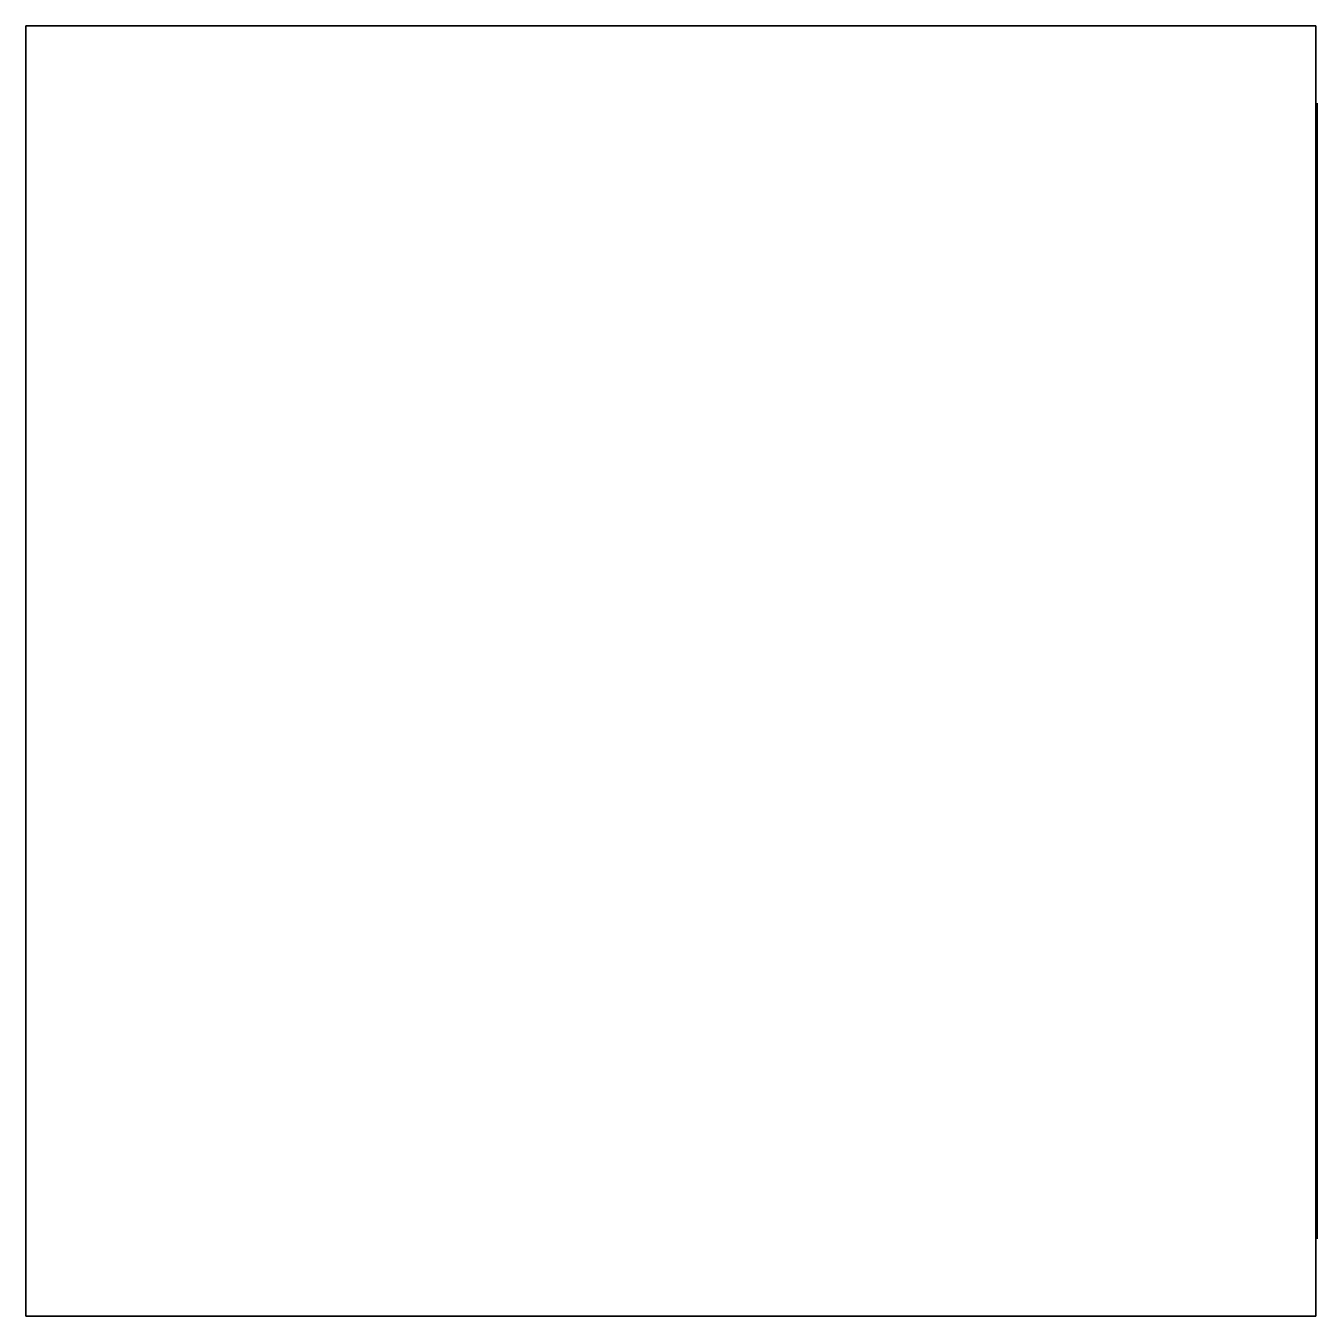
# Model space of a CAD drawing. Extents: x 0 to 1201, y 0 to 1200.
import ezdxf

# ---------------------------------------------------------------- set-up
doc = ezdxf.new("R2010")
doc.units = 0
doc.header["$MEASUREMENT"] = 0
doc.layers.add('3D', color=4, linetype='CONTINUOUS')

msp = doc.modelspace()

# ---------------------------------------------------------------- linework, layer by layer
at = {"layer": '3D', "linetype": 'CONTINUOUS'}
for points in [[(0, 1200), (1200, 1200), (1200, 1200, 1200), (0, 1200, 1200)], [(0, 1200), (0, 0), (0, 0, 1200), (0, 1200, 1200)], [(1200, 1200, 1200), (0, 1200, 1200), (0, 0, 1200), (1200, 0, 1200)], [(1200, 72, 1176), (1200, 0, 1200), (1200, 1200, 1200), (1200, 1128, 1176)], [(1200, 1200, 72), (1200, 1128, 72), (1200, 1128, 1176), (1200, 1200, 1200)], [(1200, 0, 72), (1200, 1200, 72), (1200, 1200), (1200, 0)], [(1200, 72, 900), (1200, 1128, 900), (1200, 1128, 624), (1200, 72, 624)], [(1200, 72, 348), (1200, 1128, 348), (1200, 1128, 72), (1200, 72, 72)], [(1200, 72, 900), (1200, 1128, 900), (1200, 1128, 1176), (1200, 72, 1176)], [(1200, 72, 348), (1200, 1128, 348), (1200, 1128, 624), (1200, 72, 624)], [(1201.2, 72, 360), (1201.2, 1128, 360), (1201.2, 1128, 336), (1201.2, 72, 336)], [(1201.2, 72, 636), (1201.2, 1128, 636), (1201.2, 1128, 612), (1201.2, 72, 612)], [(1201.2, 72, 912), (1201.2, 1128, 912), (1201.2, 1128, 888), (1201.2, 72, 888)], [(1201.2, 456, 972), (1201.2, 744, 972), (1201.2, 744, 960), (1201.2, 456, 960)], [(1201.2, 456, 696), (1201.2, 744, 696), (1201.2, 744, 684), (1201.2, 456, 684)], [(1201.2, 456, 420), (1201.2, 744, 420), (1201.2, 744, 408), (1201.2, 456, 408)], [(1201.2, 456, 144), (1201.2, 744, 144), (1201.2, 744, 132), (1201.2, 456, 132)], [(1200, 0, 72), (1200, 72, 72), (1200, 72, 1176), (1200, 0, 1200)], [(0, 0), (1200, 0), (1200, 0, 1200), (0, 0, 1200)]]:
    msp.add_3dface(points, dxfattribs=at)

doc.saveas('drawing.dxf')
